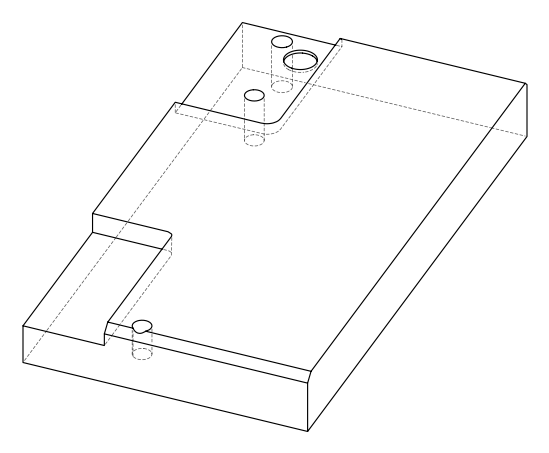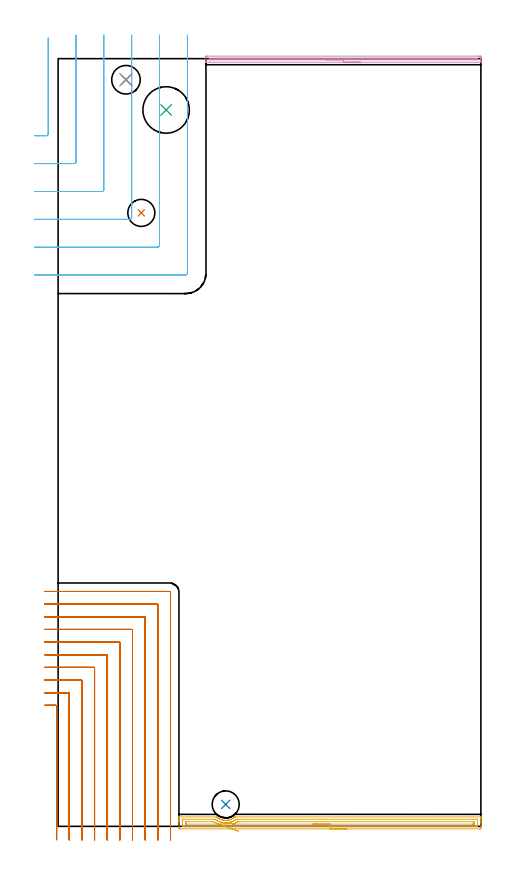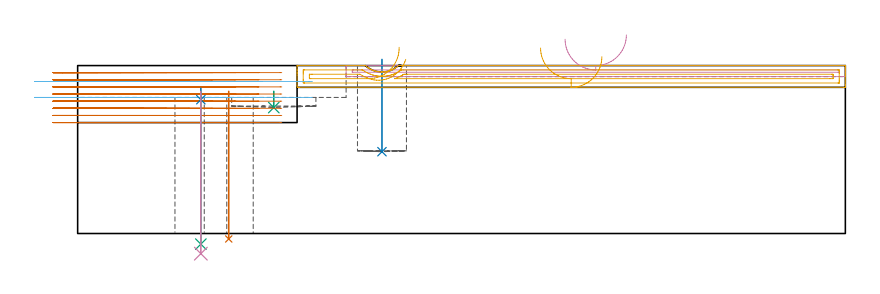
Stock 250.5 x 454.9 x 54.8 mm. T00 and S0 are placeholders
(PLAN: 10 operations, 7 tool changes, 38.9 min)
(1 INDEXABLE_INSERT_DRILL_THROUGH_HOLE_FROM_SOLID | STEP1HOLE_1 | NXT0302_003 | 0.2 min | 10992 mm3)
(2 INDEXABLE_INSERT_DRILL_BLIND_HOLE_FROM_SOLID | STEP1POCKET | NXT0302_003 | 0.12 min | 5596 mm3)
(3 INDEXABLE_INSERT_DRILL_BLIND_HOLE_FROM_SOLID_1 | STEP1POCKET_1 | NXT0302_026 | 0.02 min | 7936 mm3)
(4 AREA_MILL | FG_CHAMFER_SURFACE | UGT0205_001 | 2.76 min | 1072 mm3)
(5 AREA_MILL_1 | FG_CHAMFER_SURFACE_1 | UGT0205_001 | 4.57 min | 4609 mm3)
(6 MILL_CORNER_NOTCH_RECTANGULAR | CORNER_NOTCH_RECTANGULAR | UGT0201_105 | Follow Part, ap 5.5, ae 75% | 3.9 min | 118230 mm3)
(7 MILL_CORNER_NOTCH_RECTANGULAR_1 | CORNER_NOTCH_RECTANGULAR_1 | NXT0201_013 | Follow Part, ap 2.5, ae 75% | 26.9 min | 191800 mm3)
(8 SPOT_DRILL | STEP1HOLE | NXT0321_9005460120000 | 0.03 min | 9 mm3)
(9 DRILL_THROUGH_HOLE_INTO_CENTER | STEP1HOLE | NXT0301_079 | 0.2 min | 4038 mm3)
(10 DRILL_TO_ENLARGE_THROUGH_HOLE | STEP1HOLE | UGT0301_292 | 0.22 min | 5898 mm3)
(TOOL NXT0302_003 | Index. Insert Drill 16mm [880-D1600L20-05] | D16 PA176 FL80 Z2)
(TOOL NXT0302_026 | Index. Insert Drill 27.5mm [880-D2750L32-03] | D27.5 PA176 FL83 Z2)
(TOOL UGT0205_001 | Chamfer Mill 20 x 3 x 45 deg. | D20 FL50 Z2)
(TOOL UGT0201_105 | End Mill 22 mm | D22 FL25 Z2)
(TOOL NXT0201_013 | ENDMILL 10mm | D10 FL30 Z4)
(TOOL NXT0321_9005460120000 | NC Spot Drill, 142deg, 12mm, Carbide, Uncoated | D12 PA142 FL30 Z2)
(TOOL NXT0301_079 | Carbide Drill 10.8mm [860.1-1080-032A1-MM 2214] | D10.8 PA140 FL55 Z2)
(TOOL UGT0301_292 | Twist Drill 16.9 mm | D16.9 PA118 FL120 Z2)
(OP 1 INDEXABLE_INSERT_DRILL_THROUGH_HOLE_FROM_SOLID)
G17 G21 G94 G90
T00 M6
G54
G17 G0 G90 X49.3 Y363.5 S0 M3
G43 Z64.8 H1
G94 G81 G98 Z-1.779 F250. R46.4
G80
M5
M2
(OP 2 INDEXABLE_INSERT_DRILL_BLIND_HOLE_FROM_SOLID)
G17 G21 G94 G90
T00 M6
G54
G17 G0 G90 X99.3 Y13. S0 M3
G43 Z64.8 H1
G94 G81 G98 Z26.7 F250. R56.8
G80
M5
M2
(OP 3 INDEXABLE_INSERT_DRILL_BLIND_HOLE_FROM_SOLID_1)
G17 G21 G94 G90
T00 M6
G54
G17 G0 G90 X64. Y424.5 S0 M3
G43 Z64.8 H1
G94 G81 G98 Z41.1 F250. R46.4
G80
M5
M2
(OP 4 AREA_MILL)
G17 G21 G94 G90
T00 M6
G54
G17 G0 G90 X179.05 Y452.8 S1061 M3
G43 Z64.8 H0
G94 G1 X179.012 Z63.928 F250.
X178.898 Z63.063
X178.709 Z62.212
X178.447 Z61.38
X178.113 Z60.574
X177.71 Z59.8
X177.242 Z59.064
X176.71 Z58.372
X176.121 Z57.729
X175.478 Z57.139
X174.786 Z56.608
X174.05 Z56.14
X173.276 Z55.737
X172.47 Z55.403
X171.638 Z55.141
X170.786 Z54.952
X169.922 Z54.838
X169.05 Z54.8
X87.769
X87.607 Y452.802 Z54.788
X87.6 Y452.813 Z54.778
Y453.16 Z54.439
Y453.489 Z54.11
Y454.158 Z53.436
Y455.376 Z52.221
X87.604 Y455.925 Z51.67
X87.609 Y456.39 Z51.205
X87.741 Y456.394 Z51.202
X88.216 Y456.4 Z51.2
X249.404
X249.884 Y456.399 Z51.201
X250.359 Y456.394 Z51.202
X250.491 Y456.39 Z51.205
X250.5 Y455.925 Z51.67
Y455.376 Z52.221
Y455.042 Z52.555
Y454.493 Z53.103
Y454.158 Z53.436
Y453.489 Z54.11
Y453.16 Z54.439
Y452.813 Z54.778
X250.493 Y452.802 Z54.788
X250.332 Y452.8 Z54.8
X169.05
Y454.214 Z53.386
X90.002 Y454.215 Z53.385
X89.945
X89.619 Y454.221 Z53.379
X89.61 Y454.326 Z53.274
X89.604 Y454.553 Z53.047
X89.608 Y454.907 Z52.693
X89.61 Y454.979 Z52.621
X89.627 Y454.981 Z52.619
X89.676 Y454.983 Z52.617
X89.778 Y454.985 Z52.615
X248.155
X248.481 Y454.979 Z52.621
X248.49 Y454.874 Z52.726
X248.496 Y454.648 Z52.952
X248.49 Y454.401 Z53.199
X248.478 Y454.221 Z53.379
X247.985 Y454.214 Z53.386
X169.05
X168.178 Z53.424
X167.314 Z53.538
X166.462 Z53.727
X165.63 Z53.989
X164.824 Z54.323
X164.05 Z54.726
X163.314 Z55.194
X162.622 Z55.725
X161.979 Z56.315
X161.39 Z56.958
X160.858 Z57.65
X160.39 Z58.386
X159.987 Z59.16
X159.653 Z59.966
X159.391 Z60.798
X159.202 Z61.649
X159.088 Z62.514
X159.05 Z63.386
G0 Z64.8
M5
M2
(OP 5 AREA_MILL_1)
G17 G21 G94 G90
T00 M6
G54
G17 G0 G90 X171.05 Y-1.5 S1061 M3
G43 Z64.8 H0
Z57.7
G94 G1 X171.012 Z56.828 F250.
X170.898 Z55.964
X170.709 Z55.112
X170.447 Z54.28
X170.113 Z53.474
X169.71 Z52.7
X169.242 Z51.964
X168.71 Z51.272
X168.121 Z50.629
X167.478 Z50.04
X166.786 Z49.508
X166.05 Z49.04
X165.276 Z48.637
X164.47 Z48.303
X163.638 Z48.041
X162.787 Z47.852
X161.922 Z47.738
X161.05 Z47.7
X72.211
X71.748 Y-1.495 Z47.703
X71.609 Y-1.491 Z47.706
X71.6 Y-1.038 Z48.159
Y2.491 Z51.685
Y3.048 Z52.245
Y3.373 Z52.569
Y3.93 Z53.126
Y4.256 Z53.45
Y5.259 Z54.459
X71.608 Y5.593 Z54.783
X71.61 Y5.605 Z54.795
X71.76 Y5.6 Z54.8
X93.64
X93.892 Y5.595 Z54.787
X93.913 Y5.587 Z54.782
X93.924 Y5.579 Z54.774
X94.181 Y5.361 Z54.559
X94.598 Y5.033 Z54.231
X94.837 Y4.866 Z54.063
X94.979 Y4.777 Z53.974
X95.16 Y4.663 Z53.861
X95.49 Y4.473 Z53.672
X95.701 Y4.368 Z53.567
X95.872 Y4.285 Z53.481
X95.933 Y4.254 Z53.451
X96.382 Y4.055 Z53.254
X96.424 Y4.039 Z53.238
X96.556 Y3.989 Z53.187
X96.913 Y3.873 Z53.069
X97.211 Y3.788 Z52.984
X97.274 Y3.77 Z52.967
X97.521 Y3.712 Z52.911
X97.719 Y3.667 Z52.866
X98.166 Y3.59 Z52.788
X98.61 Y3.541 Z52.732
X99.058 Y3.512 Z52.707
X99.251 Y3.515 Z52.698
X99.291
X99.504 Y3.513 Z52.701
X99.95 Y3.534 Z52.732
X100.009 Y3.54 Z52.74
X100.397 Y3.584 Z52.782
X100.782 Y3.65 Z52.846
X100.842 Y3.66 Z52.857
X101.289 Y3.761 Z52.96
X101.675 Y3.873 Z53.065
X101.734 Y3.888 Z53.083
X101.836 Y3.92 Z53.119
X101.96 Y3.962 Z53.16
X102.041 Y3.99 Z53.186
X102.122 Y4.025 Z53.219
X102.379 Y4.131 Z53.328
X102.568 Y4.211 Z53.407
X102.626 Y4.235 Z53.432
X103.076 Y4.458 Z53.657
X103.236 Y4.549 Z53.749
X103.518 Y4.708 Z53.908
X103.762 Y4.865 Z54.064
X104.09 Y5.101 Z54.301
X104.41 Y5.35 Z54.547
X104.682 Y5.582 Z54.779
X104.706 Y5.595 Z54.786
X105.247 Y5.6 Z54.8
X250.335
X250.492 Y5.597 Z54.788
X250.493 Y5.592 Z54.783
X250.5 Y5.259 Z54.459
Y4.906 Z54.105
Y4.256 Z53.45
Y3.048 Z52.245
Y2.491 Z51.685
Y-0.759 Z48.437
X250.497 Y-1.038 Z48.159
X250.491 Y-1.491 Z47.706
X250.352 Y-1.495 Z47.703
X249.889 Y-1.5 Z47.7
X161.05
Y-0.086 Z49.114
X73.997 Y-0.085 Z49.115
X73.925
X73.624 Y-0.079 Z49.121
X73.61 Y0.019 Z49.219
X73.603 Y0.233 Z49.433
X73.601 Y0.727 Z49.927
X73.6 Y1.119 Z50.319
Y2.883 Z52.083
X73.601 Y3.373 Z52.573
X73.602 Y3.763 Z52.963
X73.61 Y4.156 Z53.356
X73.619 Y4.18 Z53.38
X73.638 Y4.181 Z53.381
X73.689 Y4.184 Z53.384
X73.791 Y4.185 Z53.385
X73.997 Y4.186 Z53.386
X92.747 Y4.185 Z53.385
X92.819
X92.92 Y4.181 Z53.381
X92.967 Y4.179 Z53.379
X93.075 Y4.107 Z53.307
X93.38 Y3.905 Z53.105
X93.64 Y3.735 Z52.935
X94.247 Y3.373 Z52.573
X94.532 Y3.226 Z52.426
X94.835 Y3.075 Z52.275
X95.425 Y2.821 Z52.021
X95.565 Y2.767 Z51.967
X96.329 Y2.513 Z51.713
X96.408 Y2.491 Z51.691
X97.211 Y2.306 Z51.506
X97.442 Y2.263 Z51.463
X97.808 Y2.205 Z51.405
X98.104 Y2.17 Z51.37
X98.467 Y2.133 Z51.333
X98.997 Y2.103 Z51.303
X99.393 Y2.099 Z51.299
X99.89 Y2.118 Z51.318
X100.243 Y2.141 Z51.341
X100.782 Y2.203 Z51.403
X101.033 Y2.243 Z51.443
X101.33 Y2.294 Z51.494
X101.675 Y2.366 Z51.566
X101.778 Y2.39 Z51.59
X102.182 Y2.491 Z51.691
X102.519 Y2.588 Z51.788
X102.568 Y2.603 Z51.803
X102.898 Y2.718 Z51.918
X103.137 Y2.811 Z52.011
X103.461 Y2.947 Z52.147
X103.761 Y3.077 Z52.277
X104.354 Y3.37 Z52.57
X104.36 Y3.373 Z52.573
X104.913 Y3.703 Z52.903
X105.247 Y3.923 Z53.123
X105.447 Y4.058 Z53.258
X105.563 Y4.136 Z53.336
X105.63 Y4.179 Z53.379
X106.21 Y4.186 Z53.386
X248.103 Y4.185 Z53.385
X248.175 Y4.184 Z53.384
X248.476 Y4.179 Z53.379
X248.49 Y4.081 Z53.281
X248.497 Y3.867 Z53.067
X248.499 Y3.373 Z52.573
X248.5 Y2.981 Z52.181
Y1.217 Z50.417
X248.499 Y0.727 Z49.927
X248.498 Y0.337 Z49.537
X248.49 Y-0.056 Z49.144
X248.481 Y-0.08 Z49.12
X248.462 Y-0.081 Z49.119
X248.412 Y-0.084 Z49.116
X248.309 Y-0.085 Z49.115
X248.103 Y-0.086 Z49.114
X161.05
Y1.328 Z50.528
X103.744 Y1.329 Z50.529
X103.466 Y1.33 Z50.53
X103.461 Y1.331 Z50.531
Y1.332 Z50.532
Y1.333 Z50.533
X103.664 Y1.408 Z50.608
X104.205 Y1.609 Z50.809
X104.31 Y1.652 Z50.852
X104.354 Y1.671 Z50.871
X104.924 Y1.927 Z51.127
X105.247 Y2.088 Z51.288
X105.514 Y2.227 Z51.427
X105.99 Y2.491 Z51.691
X106.085 Y2.545 Z51.745
X106.14 Y2.578 Z51.778
X106.448 Y2.763 Z51.963
X106.752 Y2.768 Z51.968
X107.032 Y2.77 Z51.97
X107.642 Y2.771 Z51.971
X246.034
X246.318 Y2.769 Z51.969
X246.412 Y2.767 Z51.967
X246.479 Y2.765 Z51.965
X246.49 Y2.671 Z51.871
X246.495 Y2.491 Z51.691
X246.499 Y2.312 Z51.512
Y1.609 Z50.809
X246.498 Y1.431 Z50.631
X246.491 Y1.369 Z50.569
X246.486 Y1.335 Z50.535
X246.459 Y1.334 Z50.534
X246.318 Y1.331 Z50.531
X245.708 Y1.329 Z50.529
X245.425 Y1.328 Z50.528
X161.05
X160.178 Z50.567
X159.314 Z50.68
X158.462 Z50.869
X157.63 Z51.132
X156.824 Z51.465
X156.05 Z51.868
X155.314 Z52.337
X154.622 Z52.868
X153.979 Z53.457
X153.39 Z54.101
X152.859 Z54.793
X152.39 Z55.528
X151.987 Z56.302
X151.653 Z57.108
X151.391 Z57.94
X151.202 Z58.792
X151.088 Z59.657
X151.05 Z60.528
G0 Z64.8
X104.898 Y1.557
Z60.759
G1 X104.879 Y1.556 Z59.887
X104.785 Y1.554 Z59.02
X104.616 Y1.55 Z58.164
X104.372 Y1.545 Z57.326
X104.057 Y1.538 Z56.513
X103.672 Y1.529 Z55.73
X103.22 Y1.519 Z54.984
X102.705 Y1.507 Z54.28
X102.13 Y1.494 Z53.624
X101.501 Y1.48 Z53.02
X100.821 Y1.464 Z52.473
X100.096 Y1.448 Z51.988
X99.332 Y1.431 Z51.568
X98.534 Y1.412 Z51.216
X97.708 Y1.394 Z50.935
X96.861 Y1.375 Z50.727
X96. Y1.355 Z50.593
X95.129 Y1.335 Z50.535
X94.976 Y1.332 Z50.532
X94.815 Y1.329 Z50.529
X76.066
X75.783 Y1.331 Z50.531
X75.688 Y1.332 Z50.532
X75.621 Y1.335 Z50.535
X75.61 Y1.429 Z50.629
X75.605 Y1.609 Z50.809
X75.601 Y1.788 Z50.988
Y2.491 Z51.691
X75.602 Y2.669 Z51.869
X75.609 Y2.731 Z51.931
X75.614 Y2.765 Z51.965
X75.642 Y2.766 Z51.966
X75.783 Y2.769 Z51.969
X76.392 Y2.771 Z51.971
X76.675
X91.244
X91.854 Y2.767 Z51.967
X92.134 Y2.764 Z51.964
X92.95 Y2.29 Z51.49
X93.64 Y1.944 Z51.144
X94.384 Y1.609 Z50.809
X94.532 Y1.549 Z50.749
X94.633 Y1.51 Z50.71
X94.823 Y1.444 Z50.644
X94.93 Y1.407 Z50.607
X95.129 Y1.335 Z50.535
X95.919 Y1.053 Z50.293
X96.725 Y0.765 Z50.126
X97.542 Y0.474 Z50.033
X98.363 Y0.18 Z50.016
X99.183 Y-0.113 Z50.076
X99.994 Y-0.403 Z50.211
X100.792 Y-0.688 Z50.421
X101.569 Y-0.965 Z50.703
X102.32 Y-1.233 Z51.057
X103.039 Y-1.49 Z51.478
X103.721 Y-1.734 Z51.965
X104.36 Y-1.962 Z52.513
X104.952 Y-2.174 Z53.118
X105.492 Y-2.367 Z53.775
X105.976 Y-2.54 Z54.48
X106.401 Y-2.691 Z55.227
X106.762 Y-2.82 Z56.011
X107.058 Y-2.926 Z56.825
G0 Z64.8
M5
M2
(OP 6 MILL_CORNER_NOTCH_RECTANGULAR)
G17 G21 G94 G90
T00 M6
G54
G17 G0 G90 X-14. Y409.2 S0 M3
G43 Z64.828 H0
Z49.614
G94 G1 X-11. F250.
X-6.993 F500.
G3 X-5.9 Y410.293 R1.1
G1 Y464.184
Y467.184 F250.
G0 Z64.828
X-14. Y392.7
Z49.614
G1 X-11.
X9.507 F500.
G3 X10.6 Y393.793 R1.1
G1 Y465.9
Y468.9 F250.
G0 Z64.828
X-14. Y376.2
Z49.614
G1 X-11.
X26.006 F500.
G3 X27.1 Y377.294 R1.1
G1 Y465.9
Y468.9 F250.
G0 Z64.828
X-14. Y359.7
Z49.614
G1 X-11.
X42.506 F500.
G3 X43.6 Y360.794 R1.1
G1 Y465.9
Y468.9 F250.
G0 Z64.828
X-14. Y343.2
Z49.614
G1 X-11.
X59.005 F500.
G3 X60.1 Y344.295 R1.1
G1 Y465.9
Y468.9 F250.
G0 Z64.828
X-14. Y326.7
Z49.614
G1 X-11.
X75.505 F500.
G3 X76.6 Y327.795 R1.1
G1 Y465.9
Y468.9 F250.
G0 Z64.828
X-14. Y409.2
Z44.4
G1 X-11.
X-6.993 F500.
G3 X-5.9 Y410.293 R1.1
G1 Y464.184
Y467.184 F250.
G0 Z64.828
X-14. Y392.7
Z44.4
G1 X-11.
X9.507 F500.
G3 X10.6 Y393.793 R1.1
G1 Y465.9
Y468.9 F250.
G0 Z64.828
X-14. Y376.2
Z44.4
G1 X-11.
X26.006 F500.
G3 X27.1 Y377.294 R1.1
G1 Y465.9
Y468.9 F250.
G0 Z64.828
X-14. Y359.7
Z44.4
G1 X-11.
X42.506 F500.
G3 X43.6 Y360.794 R1.1
G1 Y465.9
Y468.9 F250.
G0 Z64.828
X-14. Y343.2
Z44.4
G1 X-11.
X59.005 F500.
G3 X60.1 Y344.295 R1.1
G1 Y465.9
Y468.9 F250.
G0 Z64.828
X-14. Y326.7
Z44.4
G1 X-11.
X75.505 F500.
G3 X76.6 Y327.795 R1.1
G1 Y465.9
Y468.9 F250.
G0 Z64.828
M5
M2
(OP 7 MILL_CORNER_NOTCH_RECTANGULAR_1)
G17 G21 G94 G90
T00 M6
G54
G17 G0 G90 X-0.898 Y-7.918 S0 M3
G43 Z64.828 H0
Z52.499
G94 G1 X-0.9 Y-4.918 F250.
Y-4.866 F500.
Y71.206
G3 X-1.394 Y71.7 R0.5
G1 X-5.
X-8. F250.
G0 Z64.828
X6.607 Y-8.
Z52.499
G1 X6.6 Y-5.
Y-4.866 F500.
Y78.705
G3 X6.105 Y79.2 R0.5
G1 X-5.
X-8. F250.
G0 Z64.828
X14.108 Y-8.
Z52.499
G1 X14.1 Y-5.
Y-4.866 F500.
Y86.205
G3 X13.605 Y86.7 R0.5
G1 X-5.
X-8. F250.
G0 Z64.828
X21.609 Y-8.
Z52.499
G1 X21.6 Y-5.
Y-4.866 F500.
Y93.705
G3 X21.105 Y94.2 R0.5
G1 X-5.
X-8. F250.
G0 Z64.828
X29.111 Y-8.
Z52.499
G1 X29.1 Y-5.
Y-4.866 F500.
Y101.205
G3 X28.604 Y101.7 R0.5
G1 X-5.
X-8. F250.
G0 Z64.828
X36.614 Y-8.
Z52.499
G1 X36.6 Y-5.
Y-4.866 F500.
Y108.704
G3 X36.104 Y109.2 R0.5
G1 X-5.
X-8. F250.
G0 Z64.828
X44.118 Y-8.
Z52.499
G1 X44.1 Y-5.
Y-4.866 F500.
Y116.204
G3 X43.604 Y116.7 R0.5
G1 X-5.
X-8. F250.
G0 Z64.828
X51.627 Y-8.
Z52.499
G1 X51.601 Y-5.
X51.6 Y-4.866 F500.
Y123.704
G3 X51.104 Y124.2 R0.5
G1 X-5.
X-8. F250.
G0 Z64.828
X59.155 Y-8.
Z52.499
G1 X59.101 Y-5.
X59.1 Y-4.866 F500.
Y131.204
G3 X58.604 Y131.7 R0.5
G1 X-5.
X-8. F250.
G0 Z64.828
X66.6 Y-7.866
Z52.499
G1 Y-4.866
Y138.703 F500.
G3 X66.103 Y139.2 R0.5
G1 X-5.
X-8. F250.
G0 Z64.828
X-0.9 Y-7.918
Z50.171
G1 Y-4.918
Y71.206 F500.
G3 X-1.394 Y71.7 R0.5
G1 X-5.
X-8. F250.
G0 Z64.828
X6.6 Y-8.
Z50.171
G1 Y-5.
Y78.705 F500.
G3 X6.105 Y79.2 R0.5
G1 X-5.
X-8. F250.
G0 Z64.828
X14.1 Y-8.
Z50.171
G1 Y-5.
Y86.205 F500.
G3 X13.605 Y86.7 R0.5
G1 X-5.
X-8. F250.
G0 Z64.828
X21.6 Y-8.
Z50.171
G1 Y-5.
Y93.705 F500.
G3 X21.105 Y94.2 R0.5
G1 X-5.
X-8. F250.
G0 Z64.828
X29.1 Y-8.
Z50.171
G1 Y-5.
Y101.205 F500.
G3 X28.604 Y101.7 R0.5
G1 X-5.
X-8. F250.
G0 Z64.828
X36.6 Y-8.
Z50.171
G1 Y-5.
Y108.704 F500.
G3 X36.104 Y109.2 R0.5
G1 X-5.
X-8. F250.
G0 Z64.828
X44.1 Y-8.
Z50.171
G1 Y-5.
Y116.204 F500.
G3 X43.604 Y116.7 R0.5
G1 X-5.
X-8. F250.
G0 Z64.828
X51.6 Y-8.
Z50.171
G1 Y-5.
Y123.704 F500.
G3 X51.104 Y124.2 R0.5
G1 X-5.
X-8. F250.
G0 Z64.828
X59.1 Y-8.
Z50.171
G1 Y-5.
Y131.204 F500.
G3 X58.604 Y131.7 R0.5
G1 X-5.
X-8. F250.
G0 Z64.828
X66.6 Y-8.
Z50.171
G1 Y-5.
Y138.703 F500.
G3 X66.103 Y139.2 R0.5
G1 X-5.
X-8. F250.
G0 Z64.828
X-0.9 Y-7.918
Z47.842
G1 Y-4.918
Y71.206 F500.
G3 X-1.394 Y71.7 R0.5
G1 X-5.
X-8. F250.
G0 Z64.828
X6.6 Y-8.
Z47.842
G1 Y-5.
Y78.705 F500.
G3 X6.105 Y79.2 R0.5
G1 X-5.
X-8. F250.
G0 Z64.828
X14.1 Y-8.
Z47.842
G1 Y-5.
Y86.205 F500.
G3 X13.605 Y86.7 R0.5
G1 X-5.
X-8. F250.
G0 Z64.828
X21.6 Y-8.
Z47.842
G1 Y-5.
Y93.705 F500.
G3 X21.105 Y94.2 R0.5
G1 X-5.
X-8. F250.
G0 Z64.828
X29.1 Y-8.
Z47.842
G1 Y-5.
Y101.204 F500.
G3 X28.604 Y101.7 R0.5
G1 X-5.
X-8. F250.
G0 Z64.828
X36.6 Y-8.
Z47.842
G1 Y-5.
Y108.704 F500.
G3 X36.104 Y109.2 R0.5
G1 X-5.
X-8. F250.
G0 Z64.828
X44.1 Y-8.
Z47.842
G1 Y-5.
Y116.204 F500.
G3 X43.604 Y116.7 R0.5
G1 X-5.
X-8. F250.
G0 Z64.828
X51.6 Y-8.
Z47.842
G1 Y-5.
Y123.704 F500.
G3 X51.104 Y124.2 R0.5
G1 X-5.
X-8. F250.
G0 Z64.828
X59.1 Y-8.
Z47.842
G1 Y-5.
Y131.204 F500.
G3 X58.604 Y131.7 R0.5
G1 X-5.
X-8. F250.
G0 Z64.828
X66.6 Y-8.
Z47.842
G1 Y-5.
Y138.703 F500.
G3 X66.103 Y139.2 R0.5
G1 X-5.
X-8. F250.
G0 Z64.828
X-0.9 Y-7.918
Z45.514
G1 Y-4.918
Y71.206 F500.
G3 X-1.394 Y71.7 R0.5
G1 X-5.
X-8. F250.
G0 Z64.828
X6.6 Y-8.
Z45.514
G1 Y-5.
Y78.705 F500.
G3 X6.105 Y79.2 R0.5
G1 X-5.
X-8. F250.
G0 Z64.828
X14.1 Y-8.
Z45.514
G1 Y-5.
Y86.205 F500.
G3 X13.605 Y86.7 R0.5
G1 X-5.
X-8. F250.
G0 Z64.828
X21.6 Y-8.
Z45.514
G1 Y-5.
Y93.705 F500.
G3 X21.105 Y94.2 R0.5
G1 X-5.
X-8. F250.
G0 Z64.828
X29.1 Y-8.
Z45.514
G1 Y-5.
Y101.205 F500.
G3 X28.605 Y101.7 R0.5
G1 X-5.
X-8. F250.
G0 Z64.828
X36.6 Y-8.
Z45.514
G1 Y-5.
Y108.704 F500.
G3 X36.104 Y109.2 R0.5
G1 X-5.
X-8. F250.
G0 Z64.828
X44.1 Y-8.
Z45.514
G1 Y-5.
Y116.204 F500.
G3 X43.604 Y116.7 R0.5
G1 X-5.
X-8. F250.
G0 Z64.828
X51.6 Y-8.
Z45.514
G1 Y-5.
Y123.704 F500.
G3 X51.104 Y124.2 R0.5
G1 X-5.
X-8. F250.
G0 Z64.828
X59.1 Y-8.
Z45.514
G1 Y-5.
Y131.204 F500.
G3 X58.604 Y131.7 R0.5
G1 X-5.
X-8. F250.
G0 Z64.828
X66.6 Y-8.
Z45.514
G1 Y-5.
Y138.703 F500.
G3 X66.103 Y139.2 R0.5
G1 X-5.
X-8. F250.
G0 Z64.828
X-0.9 Y-7.918
Z43.185
G1 Y-4.918
Y71.206 F500.
G3 X-1.394 Y71.7 R0.5
G1 X-5.
X-8. F250.
G0 Z64.828
X6.6 Y-8.
Z43.185
G1 Y-5.
Y78.705 F500.
G3 X6.105 Y79.2 R0.5
G1 X-5.
X-8. F250.
G0 Z64.828
X14.1 Y-8.
Z43.185
G1 Y-5.
Y86.205 F500.
G3 X13.605 Y86.7 R0.5
G1 X-5.
X-8. F250.
G0 Z64.828
X21.6 Y-8.
Z43.185
G1 Y-5.
Y93.705 F500.
G3 X21.105 Y94.2 R0.5
G1 X-5.
X-8. F250.
G0 Z64.828
X29.1 Y-8.
Z43.185
G1 Y-5.
Y101.205 F500.
G3 X28.605 Y101.7 R0.5
G1 X-5.
X-8. F250.
G0 Z64.828
X36.6 Y-8.
Z43.185
G1 Y-5.
Y108.704 F500.
G3 X36.104 Y109.2 R0.5
G1 X-5.
X-8. F250.
G0 Z64.828
X44.1 Y-8.
Z43.185
G1 Y-5.
Y116.204 F500.
G3 X43.604 Y116.7 R0.5
G1 X-5.
X-8. F250.
G0 Z64.828
X51.6 Y-8.
Z43.185
G1 Y-5.
Y123.704 F500.
G3 X51.104 Y124.2 R0.5
G1 X-5.
X-8. F250.
G0 Z64.828
X59.1 Y-8.
Z43.185
G1 Y-5.
Y131.204 F500.
G3 X58.604 Y131.7 R0.5
G1 X-5.
X-8. F250.
G0 Z64.828
X66.6 Y-8.
Z43.185
G1 Y-5.
Y138.703 F500.
G3 X66.103 Y139.2 R0.5
G1 X-5.
X-8. F250.
G0 Z64.828
X-0.9 Y-7.918
Z40.857
G1 Y-4.918
Y71.206 F500.
G3 X-1.394 Y71.7 R0.5
G1 X-5.
X-8. F250.
G0 Z64.828
X6.6 Y-8.
Z40.857
G1 Y-5.
Y78.705 F500.
G3 X6.105 Y79.2 R0.5
G1 X-5.
X-8. F250.
G0 Z64.828
X14.1 Y-8.
Z40.857
G1 Y-5.
Y86.205 F500.
G3 X13.605 Y86.7 R0.5
G1 X-5.
X-8. F250.
G0 Z64.828
X21.6 Y-8.
Z40.857
G1 Y-5.
Y93.705 F500.
G3 X21.105 Y94.2 R0.5
G1 X-5.
X-8. F250.
G0 Z64.828
X29.1 Y-8.
Z40.857
G1 Y-5.
Y101.205 F500.
G3 X28.605 Y101.7 R0.5
G1 X-5.
X-8. F250.
G0 Z64.828
X36.6 Y-8.
Z40.857
G1 Y-5.
Y108.704 F500.
G3 X36.104 Y109.2 R0.5
G1 X-5.
X-8. F250.
G0 Z64.828
X44.1 Y-8.
Z40.857
G1 Y-5.
Y116.204 F500.
G3 X43.604 Y116.7 R0.5
G1 X-5.
X-8. F250.
G0 Z64.828
X51.6 Y-8.
Z40.857
G1 Y-5.
Y123.704 F500.
G3 X51.104 Y124.2 R0.5
G1 X-5.
X-8. F250.
G0 Z64.828
X59.1 Y-8.
Z40.857
G1 Y-5.
Y131.204 F500.
G3 X58.604 Y131.7 R0.5
G1 X-5.
X-8. F250.
G0 Z64.828
X66.6 Y-8.
Z40.857
G1 Y-5.
Y138.703 F500.
G3 X66.103 Y139.2 R0.5
G1 X-5.
X-8. F250.
G0 Z64.828
X-0.9 Y-7.918
Z38.528
G1 Y-4.918
Y71.206 F500.
G3 X-1.394 Y71.7 R0.5
G1 X-5.
X-8. F250.
G0 Z64.828
X6.6 Y-8.
Z38.528
G1 Y-5.
Y78.705 F500.
G3 X6.105 Y79.2 R0.5
G1 X-5.
X-8. F250.
G0 Z64.828
X14.1 Y-8.
Z38.528
G1 Y-5.
Y86.205 F500.
G3 X13.605 Y86.7 R0.5
G1 X-5.
X-8. F250.
G0 Z64.828
X21.6 Y-8.
Z38.528
G1 Y-5.
Y93.705 F500.
G3 X21.105 Y94.2 R0.5
G1 X-5.
X-8. F250.
G0 Z64.828
X29.1 Y-8.
Z38.528
G1 Y-5.
Y101.205 F500.
G3 X28.605 Y101.7 R0.5
G1 X-5.
X-8. F250.
G0 Z64.828
X36.6 Y-8.
Z38.528
G1 Y-5.
Y108.704 F500.
G3 X36.104 Y109.2 R0.5
G1 X-5.
X-8. F250.
G0 Z64.828
X44.1 Y-8.
Z38.528
G1 Y-5.
Y116.204 F500.
G3 X43.604 Y116.7 R0.5
G1 X-5.
X-8. F250.
G0 Z64.828
X51.6 Y-8.
Z38.528
G1 Y-5.
Y123.704 F500.
G3 X51.104 Y124.2 R0.5
G1 X-5.
X-8. F250.
G0 Z64.828
X59.1 Y-8.
Z38.528
G1 Y-5.
Y131.204 F500.
G3 X58.604 Y131.7 R0.5
G1 X-5.
X-8. F250.
G0 Z64.828
X66.6 Y-8.
Z38.528
G1 Y-5.
Y138.703 F500.
G3 X66.103 Y139.2 R0.5
G1 X-5.
X-8. F250.
G0 Z64.828
X-0.9 Y-7.918
Z36.2
G1 Y-4.918
Y71.206 F500.
G3 X-1.394 Y71.7 R0.5
G1 X-5.
X-8. F250.
G0 Z64.828
X6.6 Y-8.
Z36.2
G1 Y-5.
Y78.705 F500.
G3 X6.105 Y79.2 R0.5
G1 X-5.
X-8. F250.
G0 Z64.828
X14.1 Y-8.
Z36.2
G1 Y-5.
Y86.205 F500.
G3 X13.605 Y86.7 R0.5
G1 X-5.
X-8. F250.
G0 Z64.828
X21.6 Y-8.
Z36.2
G1 Y-5.
Y93.705 F500.
G3 X21.105 Y94.2 R0.5
G1 X-5.
X-8. F250.
G0 Z64.828
X29.1 Y-8.
Z36.2
G1 Y-5.
Y101.205 F500.
G3 X28.605 Y101.7 R0.5
G1 X-5.
X-8. F250.
G0 Z64.828
X36.6 Y-8.
Z36.2
G1 Y-5.
Y108.704 F500.
G3 X36.104 Y109.2 R0.5
G1 X-5.
X-8. F250.
G0 Z64.828
X44.1 Y-8.
Z36.2
G1 Y-5.
Y116.204 F500.
G3 X43.604 Y116.7 R0.5
G1 X-5.
X-8. F250.
G0 Z64.828
X51.6 Y-8.
Z36.2
G1 Y-5.
Y123.704 F500.
G3 X51.104 Y124.2 R0.5
G1 X-5.
X-8. F250.
G0 Z64.828
X59.1 Y-8.
Z36.2
G1 Y-5.
Y131.204 F500.
G3 X58.604 Y131.7 R0.5
G1 X-5.
X-8. F250.
G0 Z64.828
X66.6 Y-8.
Z36.2
G1 Y-5.
Y138.703 F500.
G3 X66.103 Y139.2 R0.5
G1 X-5.
X-8. F250.
G0 Z64.828
M5
M2
(OP 8 SPOT_DRILL)
G17 G21 G94 G90
T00 M6
G54
G17 G0 G90 X40.2 Y442.4 S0 M3
G43 Z64.8 H0
G94 G81 G98 Z43.673 F250. R47.4
G80
M5
M2
(OP 9 DRILL_THROUGH_HOLE_INTO_CENTER)
G17 G21 G94 G90
T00 M6
G54
G17 G0 G90 X40.2 Y442.4 S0 M3
G43 Z64.8 H1
G94 G73 G98 Z-3.465 F250. Q9.573 R46.4
G80
M5
M2
(OP 10 DRILL_TO_ENLARGE_THROUGH_HOLE)
G17 G21 G94 G90
T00 M6
G54
G17 G0 G90 X40.2 Y442.4 S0 M3
G43 Z64.8 H0
G94 G73 G98 Z-6.577 F250. Q12.744 R46.4
G80
M5
M2
